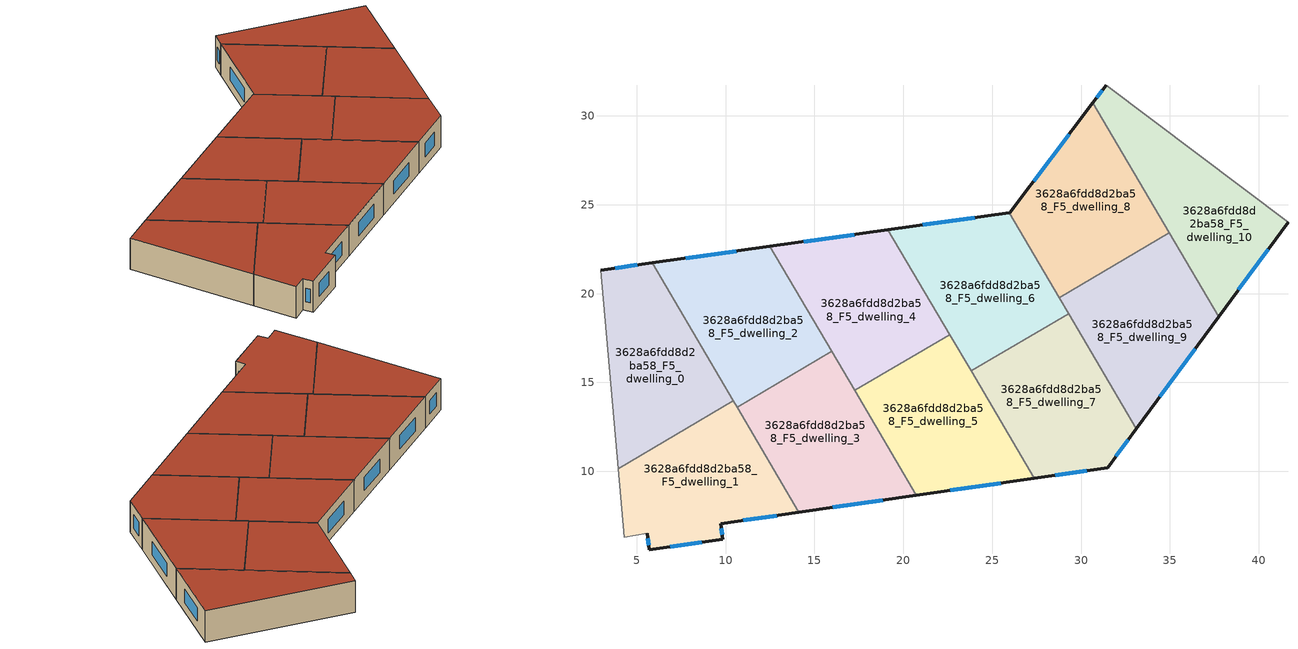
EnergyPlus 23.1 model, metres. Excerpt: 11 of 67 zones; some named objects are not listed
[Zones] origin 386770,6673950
3628a6fdd8d2ba58_F5_dwelling_0
 floor to 3628a6fdd8d2ba58_F4_dwelling_0 (EU_floor_Construction): 5.87,21.73 10.43,13.97 3.95,10.15 2.96,21.32 z15
 wall outside (EU_wall_Construction): 5.87,21.73 2.96,21.32 z15:18
 wall to 3628a6fdd8d2ba58_F5_dwelling_1 (EU_wall_Construction): 3.95,10.15 10.43,13.97 z15:18
 wall adiabatic (EU_wall_Construction): 2.96,21.32 3.95,10.15 z15:18
 wall to 3628a6fdd8d2ba58_F5_dwelling_2 (EU_wall_Construction): 10.43,13.97 5.87,21.73 z15:18
 window (EU_Window_Construction): 5.04,21.61 3.79,21.44 z15.86:17.14
 roof outside (EU_roof_Construction): 10.43,13.97 5.87,21.73 2.96,21.32 3.95,10.15 z18
3628a6fdd8d2ba58_F5_dwelling_1
 floor to 3628a6fdd8d2ba58_F4_dwelling_1 (EU_floor_Construction): 10.43,13.97 14.13,7.69 9.72,7.05 9.84,6.19 5.72,5.59 5.59,6.51 4.29,6.29 3.95,10.15 z15
 wall outside (EU_wall_Construction): 5.59,6.51 5.72,5.59 9.84,6.19 9.72,7.05 14.13,7.69 z15:18
 wall adiabatic (EU_wall_Construction): 3.95,10.15 4.29,6.29 5.59,6.51 z15:18
 wall to 3628a6fdd8d2ba58_F5_dwelling_3 (EU_wall_Construction): 14.13,7.69 10.64,13.61 z15:18
 wall to 3628a6fdd8d2ba58_F5_dwelling_2 (EU_wall_Construction): 10.64,13.61 10.43,13.97 z15:18
 window (EU_Window_Construction): 9.81,6.43 9.76,6.81 / 6.9,5.76 8.66,6.02 / 5.63,6.24 5.68,5.85 / 10.98,7.24 12.87,7.51 z15.86:17.14
 roof outside (EU_roof_Construction): 14.13,7.69 10.43,13.97 3.95,10.15 4.29,6.29 5.59,6.51 5.72,5.59 9.84,6.19 9.72,7.05 z18
3628a6fdd8d2ba58_F5_dwelling_10
 floor to 3628a6fdd8d2ba58_F4_dwelling_10 (EU_floor_Construction): 41.65,24.03 37.74,18.71 30.67,30.73 31.42,31.73 z15
 wall outside (EU_wall_Construction): 31.42,31.73 30.67,30.73 / 37.74,18.71 41.65,24.03 z15:18
 wall adiabatic (EU_wall_Construction): 41.65,24.03 31.42,31.73 z15:18
 wall to 3628a6fdd8d2ba58_F5_dwelling_8 (EU_wall_Construction): 30.67,30.73 34.97,23.41 z15:18
 wall to 3628a6fdd8d2ba58_F5_dwelling_9 (EU_wall_Construction): 34.97,23.41 37.74,18.71 z15:18
 window (EU_Window_Construction): 31.21,31.44 30.88,31.01 / 38.86,20.23 40.53,22.51 z15.86:17.14
 roof outside (EU_roof_Construction): 37.74,18.71 41.65,24.03 31.42,31.73 30.67,30.73 z18
3628a6fdd8d2ba58_F5_dwelling_2
 floor to 3628a6fdd8d2ba58_F4_dwelling_2 (EU_floor_Construction): 12.5,22.66 15.97,16.75 10.64,13.61 10.43,13.97 5.87,21.73 z15
 wall outside (EU_wall_Construction): 12.5,22.66 5.87,21.73 z15:18
 wall to 3628a6fdd8d2ba58_F5_dwelling_3 (EU_wall_Construction): 10.64,13.61 15.97,16.75 z15:18
 wall to 3628a6fdd8d2ba58_F5_dwelling_4 (EU_wall_Construction): 15.97,16.75 12.5,22.66 z15:18
 window (EU_Window_Construction): 10.6,22.39 7.76,22 z15.86:17.14
 roof outside (EU_roof_Construction): 15.97,16.75 12.5,22.66 5.87,21.73 10.43,13.97 10.64,13.61 z18
3628a6fdd8d2ba58_F5_dwelling_3
 floor to 3628a6fdd8d2ba58_F4_dwelling_3 (EU_floor_Construction): 15.97,16.75 20.74,8.65 14.13,7.69 10.64,13.61 z15
 wall outside (EU_wall_Construction): 14.13,7.69 20.74,8.65 z15:18
 wall to 3628a6fdd8d2ba58_F5_dwelling_5 (EU_wall_Construction): 20.74,8.65 17.27,14.56 z15:18
 wall to 3628a6fdd8d2ba58_F5_dwelling_4 (EU_wall_Construction): 17.26,14.56 15.97,16.75 z15:18
 window (EU_Window_Construction): 16.02,7.97 18.85,8.38 z15.86:17.14
 roof outside (EU_roof_Construction): 20.74,8.65 15.97,16.75 10.64,13.61 14.13,7.69 z18
3628a6fdd8d2ba58_F5_dwelling_4
 floor to 3628a6fdd8d2ba58_F4_dwelling_4 (EU_floor_Construction): 19.14,23.59 22.61,17.7 17.27,14.56 12.5,22.66 z15
 wall outside (EU_wall_Construction): 19.14,23.59 12.5,22.66 z15:18
 wall to 3628a6fdd8d2ba58_F5_dwelling_5 (EU_wall_Construction): 17.27,14.56 22.61,17.7 z15:18
 wall to 3628a6fdd8d2ba58_F5_dwelling_6 (EU_wall_Construction): 22.61,17.7 19.14,23.59 z15:18
 window (EU_Window_Construction): 17.24,23.33 14.39,22.93 z15.86:17.14
 roof outside (EU_roof_Construction): 22.61,17.7 19.14,23.59 12.5,22.66 17.27,14.56 z18
3628a6fdd8d2ba58_F5_dwelling_5
 floor to 3628a6fdd8d2ba58_F4_dwelling_5 (EU_floor_Construction): 22.61,17.7 27.37,9.61 20.74,8.65 17.27,14.56 z15
 wall outside (EU_wall_Construction): 20.74,8.65 27.37,9.61 z15:18
 wall to 3628a6fdd8d2ba58_F5_dwelling_7 (EU_wall_Construction): 27.37,9.61 23.81,15.65 z15:18
 wall to 3628a6fdd8d2ba58_F5_dwelling_6 (EU_wall_Construction): 23.81,15.65 22.61,17.7 z15:18
 window (EU_Window_Construction): 22.63,8.92 25.47,9.34 z15.86:17.14
 roof outside (EU_roof_Construction): 27.37,9.61 22.61,17.7 17.27,14.56 20.74,8.65 z18
3628a6fdd8d2ba58_F5_dwelling_6
 floor to 3628a6fdd8d2ba58_F4_dwelling_6 (EU_floor_Construction): 25.97,24.55 29.3,18.88 23.81,15.65 19.14,23.59 z15
 wall outside (EU_wall_Construction): 25.97,24.55 19.14,23.59 z15:18
 wall to 3628a6fdd8d2ba58_F5_dwelling_7 (EU_wall_Construction): 23.81,15.65 29.3,18.88 z15:18
 wall to 3628a6fdd8d2ba58_F5_dwelling_8 (EU_wall_Construction): 28.78,19.77 25.97,24.55 z15:18
 wall to 3628a6fdd8d2ba58_F5_dwelling_9 (EU_wall_Construction): 29.3,18.88 28.78,19.77 z15:18
 window (EU_Window_Construction): 24.02,24.27 21.09,23.86 z15.86:17.14
 roof outside (EU_roof_Construction): 29.3,18.88 25.97,24.55 19.14,23.59 23.81,15.65 z18
3628a6fdd8d2ba58_F5_dwelling_7
 floor to 3628a6fdd8d2ba58_F4_dwelling_7 (EU_floor_Construction): 29.3,18.88 33.12,12.4 31.51,10.21 27.37,9.61 23.81,15.65 z15
 wall outside (EU_wall_Construction): 27.37,9.61 31.51,10.21 33.12,12.4 z15:18
 wall to 3628a6fdd8d2ba58_F5_dwelling_9 (EU_wall_Construction): 33.12,12.4 29.3,18.88 z15:18
 window (EU_Window_Construction): 31.97,10.84 32.66,11.78 / 28.55,9.78 30.32,10.04 z15.86:17.14
 roof outside (EU_roof_Construction): 31.51,10.21 33.12,12.4 29.3,18.88 23.81,15.65 27.37,9.61 z18
3628a6fdd8d2ba58_F5_dwelling_8
 floor to 3628a6fdd8d2ba58_F4_dwelling_8 (EU_floor_Construction): 30.67,30.73 34.97,23.41 28.78,19.77 25.97,24.55 26,24.55 z15
 wall outside (EU_wall_Construction): 30.67,30.73 26,24.55 25.97,24.55 z15:18
 wall to 3628a6fdd8d2ba58_F5_dwelling_9 (EU_wall_Construction): 28.78,19.77 34.97,23.41 z15:18
 window (EU_Window_Construction): 29.33,28.96 27.33,26.32 z15.86:17.14
 roof outside (EU_roof_Construction): 34.97,23.41 30.67,30.73 26,24.55 25.97,24.55 28.78,19.77 z18
3628a6fdd8d2ba58_F5_dwelling_9
 floor to 3628a6fdd8d2ba58_F4_dwelling_9 (EU_floor_Construction): 34.97,23.41 37.74,18.71 33.12,12.4 28.78,19.77 z15
 wall outside (EU_wall_Construction): 33.12,12.4 37.74,18.71 z15:18
 window (EU_Window_Construction): 34.44,14.2 36.42,16.91 z15.86:17.14
 roof outside (EU_roof_Construction): 33.12,12.4 37.74,18.71 34.97,23.41 28.78,19.77 z18
[Building]
EU S2 Campaign: North Axis=0; Terrain=City; Solar Distribution=FullExterior
[Site:Location]
Helsinki-Vantaa.AP: Latitude=60.317; Longitude=24.963; Time Zone=2; Elevation=54.6
[SizingPeriod:WeatherFileDays]
AnnualSizingPeriod: Begin Month=1; Begin Day of Month=1; End Month=12; End Day of Month=31; Day of Week for Start Day=Monday; Use Weather File Daylight Saving Period=No; Use Weather File Rain and Snow Indicators=No
[MATERIAL]
EU_InternalMass_Material: Roughness=MediumRough; Thickness=0.1; Conductivity=1; Density=1800; Specific Heat=900; Thermal Absorptance=0.9; Solar Absorptance=0.7; Visible Absorptance=0.7
[MATERIAL:NOMASS] Roughness=MediumRough; Thermal Absorptance=0.9; Solar Absorptance=0.7; Visible Absorptance=0.7
Name | Thermal Resistance
EU_wall_NoMass | 1.10183
EU_roof_NoMass; EU_floor_NoMass | 1.70606
[WINDOWMATERIAL:SIMPLEGLAZINGSYSTEM]
EU_Window_SimpleGlazing: UFactor=3.11035; Solar Heat Gain Coefficient=0.8; Visible Transmittance=0.8
[CONSTRUCTION]
EU_wall_Construction: EU_wall_NoMass
EU_roof_Construction: EU_roof_NoMass
EU_floor_Construction: EU_floor_NoMass
EU_Window_Construction: EU_Window_SimpleGlazing
EU_InternalMass_Construction: EU_InternalMass_Material
[ZONE] Type=1; Multiplier=1; Ceiling Height=autocalculate; Floor Area=autocalculate; Part of Total Floor Area=Yes
Name | Volume
3628a6fdd8d2ba58_F5_dwelling_0 | 150.946
3628a6fdd8d2ba58_F5_dwelling_1 | 150.938
3628a6fdd8d2ba58_F5_dwelling_10 | 150.952
3628a6fdd8d2ba58_F5_dwelling_2 | 150.989
3628a6fdd8d2ba58_F5_dwelling_3 | 150.954
3628a6fdd8d2ba58_F5_dwelling_4 | 150.953
3628a6fdd8d2ba58_F5_dwelling_5 | 150.956
3628a6fdd8d2ba58_F5_dwelling_6; 3628a6fdd8d2ba58_F5_dwelling_7 | 150.947
3628a6fdd8d2ba58_F5_dwelling_8 | 150.962
3628a6fdd8d2ba58_F5_dwelling_9 | 150.951
[INTERNALMASS] Construction=EU_InternalMass_Construction
Name | Zone or ZoneList | Surface Area
3628a6fdd8d2ba58_F5_dwelling_0_EU_InternalMass | 3628a6fdd8d2ba58_F5_dwelling_0 | 50.3156
3628a6fdd8d2ba58_F5_dwelling_1_EU_InternalMass | 3628a6fdd8d2ba58_F5_dwelling_1 | 50.3128
3628a6fdd8d2ba58_F5_dwelling_2_EU_InternalMass | 3628a6fdd8d2ba58_F5_dwelling_2 | 50.3303
3628a6fdd8d2ba58_F5_dwelling_3_EU_InternalMass | 3628a6fdd8d2ba58_F5_dwelling_3 | 50.3191
3628a6fdd8d2ba58_F5_dwelling_4_EU_InternalMass | 3628a6fdd8d2ba58_F5_dwelling_4 | 50.3172
3628a6fdd8d2ba58_F5_dwelling_5_EU_InternalMass | 3628a6fdd8d2ba58_F5_dwelling_5 | 50.3177
3628a6fdd8d2ba58_F5_dwelling_6_EU_InternalMass | 3628a6fdd8d2ba58_F5_dwelling_6 | 50.3158
3628a6fdd8d2ba58_F5_dwelling_7_EU_InternalMass | 3628a6fdd8d2ba58_F5_dwelling_7 | 50.3162
3628a6fdd8d2ba58_F5_dwelling_8_EU_InternalMass | 3628a6fdd8d2ba58_F5_dwelling_8 | 50.3218
3628a6fdd8d2ba58_F5_dwelling_9_EU_InternalMass | 3628a6fdd8d2ba58_F5_dwelling_9 | 50.318
3628a6fdd8d2ba58_F5_dwelling_10_EU_InternalMass | 3628a6fdd8d2ba58_F5_dwelling_10 | 50.3175
[OTHEREQUIPMENT] Fuel Type=Electricity; Design Level Calculation Method=Watts/Area; Power per Zone Floor Area=1; Fraction Latent=0; Fraction Radiant=0; Fraction Lost=0; Carbon Dioxide Generation Rate=0; EndUse Subcategory=EU_Step8_InternalGains
Name | Zone or ZoneList or Space or SpaceList | Schedule
EU_Step8_InternalGain_3628a6fdd8d2ba58_F5_dwelling_0_f000 | 3628a6fdd8d2ba58_F5_dwelling_0 | EU_Step8_GainSchedule_3628a6fdd8d2ba58_F5_dwelling_0_f000
EU_Step8_InternalGain_3628a6fdd8d2ba58_F5_dwelling_1_f000 | 3628a6fdd8d2ba58_F5_dwelling_1 | EU_Step8_GainSchedule_3628a6fdd8d2ba58_F5_dwelling_1_f000
EU_Step8_InternalGain_3628a6fdd8d2ba58_F5_dwelling_2_f000 | 3628a6fdd8d2ba58_F5_dwelling_2 | EU_Step8_GainSchedule_3628a6fdd8d2ba58_F5_dwelling_2_f000
EU_Step8_InternalGain_3628a6fdd8d2ba58_F5_dwelling_3_f000 | 3628a6fdd8d2ba58_F5_dwelling_3 | EU_Step8_GainSchedule_3628a6fdd8d2ba58_F5_dwelling_3_f000
EU_Step8_InternalGain_3628a6fdd8d2ba58_F5_dwelling_4_f000 | 3628a6fdd8d2ba58_F5_dwelling_4 | EU_Step8_GainSchedule_3628a6fdd8d2ba58_F5_dwelling_4_f000
EU_Step8_InternalGain_3628a6fdd8d2ba58_F5_dwelling_5_f000 | 3628a6fdd8d2ba58_F5_dwelling_5 | EU_Step8_GainSchedule_3628a6fdd8d2ba58_F5_dwelling_5_f000
EU_Step8_InternalGain_3628a6fdd8d2ba58_F5_dwelling_6_f000 | 3628a6fdd8d2ba58_F5_dwelling_6 | EU_Step8_GainSchedule_3628a6fdd8d2ba58_F5_dwelling_6_f000
EU_Step8_InternalGain_3628a6fdd8d2ba58_F5_dwelling_7_f000 | 3628a6fdd8d2ba58_F5_dwelling_7 | EU_Step8_GainSchedule_3628a6fdd8d2ba58_F5_dwelling_7_f000
EU_Step8_InternalGain_3628a6fdd8d2ba58_F5_dwelling_8_f000 | 3628a6fdd8d2ba58_F5_dwelling_8 | EU_Step8_GainSchedule_3628a6fdd8d2ba58_F5_dwelling_8_f000
EU_Step8_InternalGain_3628a6fdd8d2ba58_F5_dwelling_9_f000 | 3628a6fdd8d2ba58_F5_dwelling_9 | EU_Step8_GainSchedule_3628a6fdd8d2ba58_F5_dwelling_9_f000
EU_Step8_InternalGain_3628a6fdd8d2ba58_F5_dwelling_10_f000 | 3628a6fdd8d2ba58_F5_dwelling_10 | EU_Step8_GainSchedule_3628a6fdd8d2ba58_F5_dwelling_10_f000
[ZONEVENTILATION:DESIGNFLOWRATE] Schedule=EU_AlwaysOn; Design Flow Rate Calculation Method=AirChanges/Hour; Air Changes per Hour=0.756316; Ventilation Type=Natural; Fan Pressure Rise=0; Fan Total Efficiency=1; Constant Term Coefficient=1; Temperature Term Coefficient=0; Velocity Term Coefficient=0; Velocity Squared Term Coefficient=0; Minimum Indoor Temperature=-100; Maximum Indoor Temperature=100; Delta Temperature=-100; Minimum Outdoor Temperature=-100; Maximum Outdoor Temperature=100; Maximum Wind Speed=40
Name | Zone or ZoneList or Space or SpaceList
EU_ConstantAir_3628a6fdd8d2ba58_F5_dwelling_0 | 3628a6fdd8d2ba58_F5_dwelling_0
EU_ConstantAir_3628a6fdd8d2ba58_F5_dwelling_1 | 3628a6fdd8d2ba58_F5_dwelling_1
EU_ConstantAir_3628a6fdd8d2ba58_F5_dwelling_2 | 3628a6fdd8d2ba58_F5_dwelling_2
EU_ConstantAir_3628a6fdd8d2ba58_F5_dwelling_3 | 3628a6fdd8d2ba58_F5_dwelling_3
EU_ConstantAir_3628a6fdd8d2ba58_F5_dwelling_4 | 3628a6fdd8d2ba58_F5_dwelling_4
EU_ConstantAir_3628a6fdd8d2ba58_F5_dwelling_5 | 3628a6fdd8d2ba58_F5_dwelling_5
EU_ConstantAir_3628a6fdd8d2ba58_F5_dwelling_6 | 3628a6fdd8d2ba58_F5_dwelling_6
EU_ConstantAir_3628a6fdd8d2ba58_F5_dwelling_7 | 3628a6fdd8d2ba58_F5_dwelling_7
EU_ConstantAir_3628a6fdd8d2ba58_F5_dwelling_8 | 3628a6fdd8d2ba58_F5_dwelling_8
EU_ConstantAir_3628a6fdd8d2ba58_F5_dwelling_9 | 3628a6fdd8d2ba58_F5_dwelling_9
EU_ConstantAir_3628a6fdd8d2ba58_F5_dwelling_10 | 3628a6fdd8d2ba58_F5_dwelling_10
[HVACTEMPLATE:ZONE:IDEALLOADSAIRSYSTEM] System Availability Schedule=EU_AlwaysOn; Maximum Heating Supply Air Temperature=50; Minimum Cooling Supply Air Temperature=13; Maximum Heating Supply Air Humidity Ratio=0.0156; Minimum Cooling Supply Air Humidity Ratio=0.0077; Heating Limit=NoLimit; Cooling Limit=NoLimit; Heating Availability Schedule=EU_AlwaysOn; Cooling Availability Schedule=EU_CoolingOff; Dehumidification Control Type=ConstantSensibleHeatRatio; Cooling Sensible Heat Ratio=0.7; Dehumidification Setpoint=60; Humidification Control Type=None; Humidification Setpoint=30; Outdoor Air Method=None; Outdoor Air Flow Rate per Person=0.00944; Outdoor Air Flow Rate per Zone Floor Area=0; Outdoor Air Flow Rate per Zone=0; Demand Controlled Ventilation Type=None; Outdoor Air Economizer Type=NoEconomizer; Heat Recovery Type=None; Sensible Heat Recovery Effectiveness=0.7; Latent Heat Recovery Effectiveness=0.65
Name | Template Thermostat
3628a6fdd8d2ba58_F5_dwelling_0 | EU_HeatOnly_3628a6fdd8d2ba58_F5_dwelling_0
3628a6fdd8d2ba58_F5_dwelling_1 | EU_HeatOnly_3628a6fdd8d2ba58_F5_dwelling_1
3628a6fdd8d2ba58_F5_dwelling_2 | EU_HeatOnly_3628a6fdd8d2ba58_F5_dwelling_2
3628a6fdd8d2ba58_F5_dwelling_3 | EU_HeatOnly_3628a6fdd8d2ba58_F5_dwelling_3
3628a6fdd8d2ba58_F5_dwelling_4 | EU_HeatOnly_3628a6fdd8d2ba58_F5_dwelling_4
3628a6fdd8d2ba58_F5_dwelling_5 | EU_HeatOnly_3628a6fdd8d2ba58_F5_dwelling_5
3628a6fdd8d2ba58_F5_dwelling_6 | EU_HeatOnly_3628a6fdd8d2ba58_F5_dwelling_6
3628a6fdd8d2ba58_F5_dwelling_7 | EU_HeatOnly_3628a6fdd8d2ba58_F5_dwelling_7
3628a6fdd8d2ba58_F5_dwelling_8 | EU_HeatOnly_3628a6fdd8d2ba58_F5_dwelling_8
3628a6fdd8d2ba58_F5_dwelling_9 | EU_HeatOnly_3628a6fdd8d2ba58_F5_dwelling_9
3628a6fdd8d2ba58_F5_dwelling_10 | EU_HeatOnly_3628a6fdd8d2ba58_F5_dwelling_10
[SIZING:ZONE] Zone Cooling Design Supply Air Temperature Input Method=SupplyAirTemperature; Zone Cooling Design Supply Air Temperature=13; Zone Heating Design Supply Air Temperature Input Method=SupplyAirTemperature; Zone Heating Design Supply Air Temperature=50; Zone Cooling Design Supply Air Humidity Ratio=0.008; Zone Heating Design Supply Air Humidity Ratio=0.008; Cooling Design Air Flow Method=DesignDay; Cooling Design Air Flow Rate=0; Cooling Minimum Air Flow per Zone Floor Area=0.000762; Cooling Minimum Air Flow=0; Cooling Minimum Air Flow Fraction=0.2; Heating Design Air Flow Method=DesignDay; Heating Design Air Flow Rate=0; Heating Maximum Air Flow per Zone Floor Area=0.002032; Heating Maximum Air Flow=0.141576; Heating Maximum Air Flow Fraction=0.3; Account for Dedicated Outdoor Air System=No; Dedicated Outdoor Air System Control Strategy=NeutralSupplyAir; Dedicated Outdoor Air Low Setpoint Temperature for Design=autosize; Dedicated Outdoor Air High Setpoint Temperature for Design=autosize; Zone Load Sizing Method=Sensible Load Only No Latent Load; Zone Latent Cooling Design Supply Air Humidity Ratio Input Method=HumidityRatioDifference; Zone Cooling Design Supply Air Humidity Ratio Difference=0.005; Zone Latent Heating Design Supply Air Humidity Ratio Input Method=HumidityRatioDifference; Zone Humidification Design Supply Air Humidity Ratio Difference=0.005
3628a6fdd8d2ba58_F5_dwelling_0; 3628a6fdd8d2ba58_F5_dwelling_1; 3628a6fdd8d2ba58_F5_dwelling_2; 3628a6fdd8d2ba58_F5_dwelling_3; 3628a6fdd8d2ba58_F5_dwelling_4; 3628a6fdd8d2ba58_F5_dwelling_5; 3628a6fdd8d2ba58_F5_dwelling_6; 3628a6fdd8d2ba58_F5_dwelling_7; 3628a6fdd8d2ba58_F5_dwelling_8; 3628a6fdd8d2ba58_F5_dwelling_9; 3628a6fdd8d2ba58_F5_dwelling_10
[SCHEDULE:CONSTANT]
Name | Hourly Value
EU_AlwaysOn | 1
EU_CoolingOff | 0
[SCHEDULE:FILE] Column Number=1; Rows to Skip at Top=0; Number of Hours of Data=8760; Column Separator=Comma; Interpolate to Timestep=No; Minutes per Item=60; Adjust Schedule for Daylight Savings=Yes
Name | File
EU_Step8_GainSchedule_3628a6fdd8d2ba58_F5_dwelling_0_f000 | ../../schedules/3628a6fdd8d2ba58/3628a6fdd8d2ba58_F5_dwelling_0_f000_gain.csv
EU_Step8_GainSchedule_3628a6fdd8d2ba58_F5_dwelling_1_f000 | ../../schedules/3628a6fdd8d2ba58/3628a6fdd8d2ba58_F5_dwelling_1_f000_gain.csv
EU_Step8_GainSchedule_3628a6fdd8d2ba58_F5_dwelling_2_f000 | ../../schedules/3628a6fdd8d2ba58/3628a6fdd8d2ba58_F5_dwelling_2_f000_gain.csv
EU_Step8_GainSchedule_3628a6fdd8d2ba58_F5_dwelling_3_f000 | ../../schedules/3628a6fdd8d2ba58/3628a6fdd8d2ba58_F5_dwelling_3_f000_gain.csv
EU_Step8_GainSchedule_3628a6fdd8d2ba58_F5_dwelling_4_f000 | ../../schedules/3628a6fdd8d2ba58/3628a6fdd8d2ba58_F5_dwelling_4_f000_gain.csv
EU_Step8_GainSchedule_3628a6fdd8d2ba58_F5_dwelling_5_f000 | ../../schedules/3628a6fdd8d2ba58/3628a6fdd8d2ba58_F5_dwelling_5_f000_gain.csv
EU_Step8_GainSchedule_3628a6fdd8d2ba58_F5_dwelling_6_f000 | ../../schedules/3628a6fdd8d2ba58/3628a6fdd8d2ba58_F5_dwelling_6_f000_gain.csv
EU_Step8_GainSchedule_3628a6fdd8d2ba58_F5_dwelling_7_f000 | ../../schedules/3628a6fdd8d2ba58/3628a6fdd8d2ba58_F5_dwelling_7_f000_gain.csv
EU_Step8_GainSchedule_3628a6fdd8d2ba58_F5_dwelling_8_f000 | ../../schedules/3628a6fdd8d2ba58/3628a6fdd8d2ba58_F5_dwelling_8_f000_gain.csv
EU_Step8_GainSchedule_3628a6fdd8d2ba58_F5_dwelling_9_f000 | ../../schedules/3628a6fdd8d2ba58/3628a6fdd8d2ba58_F5_dwelling_9_f000_gain.csv
EU_Step8_GainSchedule_3628a6fdd8d2ba58_F5_dwelling_10_f000 | ../../schedules/3628a6fdd8d2ba58/3628a6fdd8d2ba58_F5_dwelling_10_f000_gain.csv
